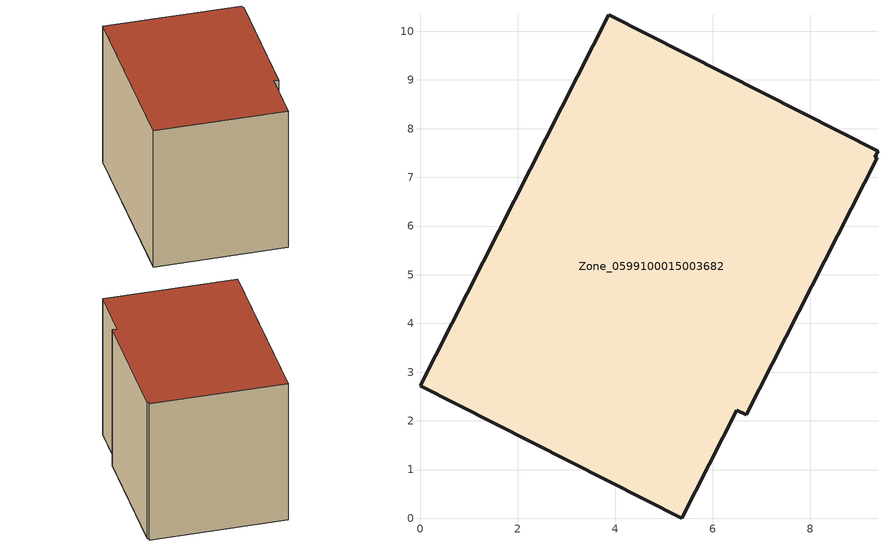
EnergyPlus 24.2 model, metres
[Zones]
Zone_0599100015003682
 floor ground (C_G): 3.87,10.34 9.39,7.53 9.33,7.42 9.38,7.4 6.69,2.12 6.49,2.22 5.36,0 0,2.72 z0.91
 wall outside (C_F): 0,2.72 5.36,0 6.49,2.22 6.69,2.12 9.38,7.4 9.33,7.42 9.39,7.53 3.87,10.34 0,2.72 z0.91:7.92
 roof outside (C_R): 9.39,7.53 3.87,10.34 0,2.72 5.36,0 6.49,2.22 6.69,2.12 9.38,7.4 9.33,7.42 z7.92
[BUILDING]
Pand.0599100015003682: North Axis=0; Terrain=City; Loads Convergence Tolerance Value=0.04; Temperature Convergence Tolerance Value=0.4; Solar Distribution=FullExterior; Maximum Number of Warmup Days=25; Minimum Number of Warmup Days=1
[Site:Location]
Rotterdam.The.Hague.AP_ZH_NLD Design_Conditions: Latitude=51.96; Longitude=4.45; Time Zone=1; Elevation=-4.5
[SITE:GROUNDTEMPERATURE:BUILDINGSURFACE]
18, 18, 18, 18, 18, 18, 18, 18, 18, 18, 18, 18
[MATERIAL] Thermal Absorptance=0.9; Solar Absorptance=0.7; Visible Absorptance=0.7
Name | Roughness | Thickness | Conductivity | Density | Specific Heat
G.TI.1946-1964 | MediumSmooth | 0.15 | 1 | 540 | 1210
F.TI.1946-1964 | Rough | 0.3 | 0.857143 | 1920 | 840
R.TI.1946-1964 | MediumRough | 0.2 | 0.277778 | 1500 | 1000
[CONSTRUCTION]
C_G: G.TI.1946-1964
C_F: F.TI.1946-1964
C_R: R.TI.1946-1964
[ZONE]
Zone_0599100015003682: Type=1; Multiplier=1; Ceiling Height=Autocalculate; Volume=Autocalculate; Floor Area=autocalculate; Part of Total Floor Area=Yes
[ZONEINFILTRATION:DESIGNFLOWRATE]
Infil_Zone_0599100015003682: Zone or ZoneList or Space or SpaceList=Zone_0599100015003682; Schedule=AlwaysOn; Design Flow Rate Calculation Method=Flow/Area; Flow Rate per Floor Area=0.003; Constant Term Coefficient=1; Temperature Term Coefficient=0; Velocity Term Coefficient=0; Velocity Squared Term Coefficient=0
[HVACTEMPLATE:ZONE:IDEALLOADSAIRSYSTEM]
Zone_0599100015003682: Maximum Heating Supply Air Temperature=50; Minimum Cooling Supply Air Temperature=13; Maximum Heating Supply Air Humidity Ratio=0.0156; Minimum Cooling Supply Air Humidity Ratio=0.0077; Heating Limit=NoLimit; Cooling Limit=NoLimit; Dehumidification Control Type=ConstantSensibleHeatRatio; Cooling Sensible Heat Ratio=0.7; Dehumidification Setpoint=60; Humidification Control Type=None; Humidification Setpoint=30; Outdoor Air Method=None; Outdoor Air Flow Rate per Person=0.00944; Outdoor Air Flow Rate per Zone Floor Area=0; Outdoor Air Flow Rate per Zone=0; Demand Controlled Ventilation Type=None; Outdoor Air Economizer Type=NoEconomizer; Heat Recovery Type=None; Sensible Heat Recovery Effectiveness=0.7; Latent Heat Recovery Effectiveness=0.65
[ZONECONTROL:THERMOSTAT]
ThermostatControl_Zone_0599100015003682: Zone or ZoneList=Zone_0599100015003682; Control Type Schedule=DualSetpointControlType; Control 1=Thermostat_Zone_0599100015003682; Temperature Difference Between Cutout And Setpoint=0
[THERMOSTATSETPOINT:DUALSETPOINT]
Thermostat_Zone_0599100015003682: Heating Setpoint Temperature Schedule=HeatingSetpoint_Zone_0599100015003682; Cooling Setpoint Temperature Schedule=CoolingSetpoint_Zone_0599100015003682
[SCHEDULE:COMPACT]
HeatingSetpoint_Zone_0599100015003682: Through: 12/31, For: AllDays, Until: 24:00, 21
CoolingSetpoint_Zone_0599100015003682: Through: 12/31, For: AllDays, Until: 24:00, 24
DualSetpointControlType: Through: 12/31, For: AllDays, Until: 24:00, 4
AlwaysOn: Through: 12/31, For: AllDays, Until: 24:00, 1
